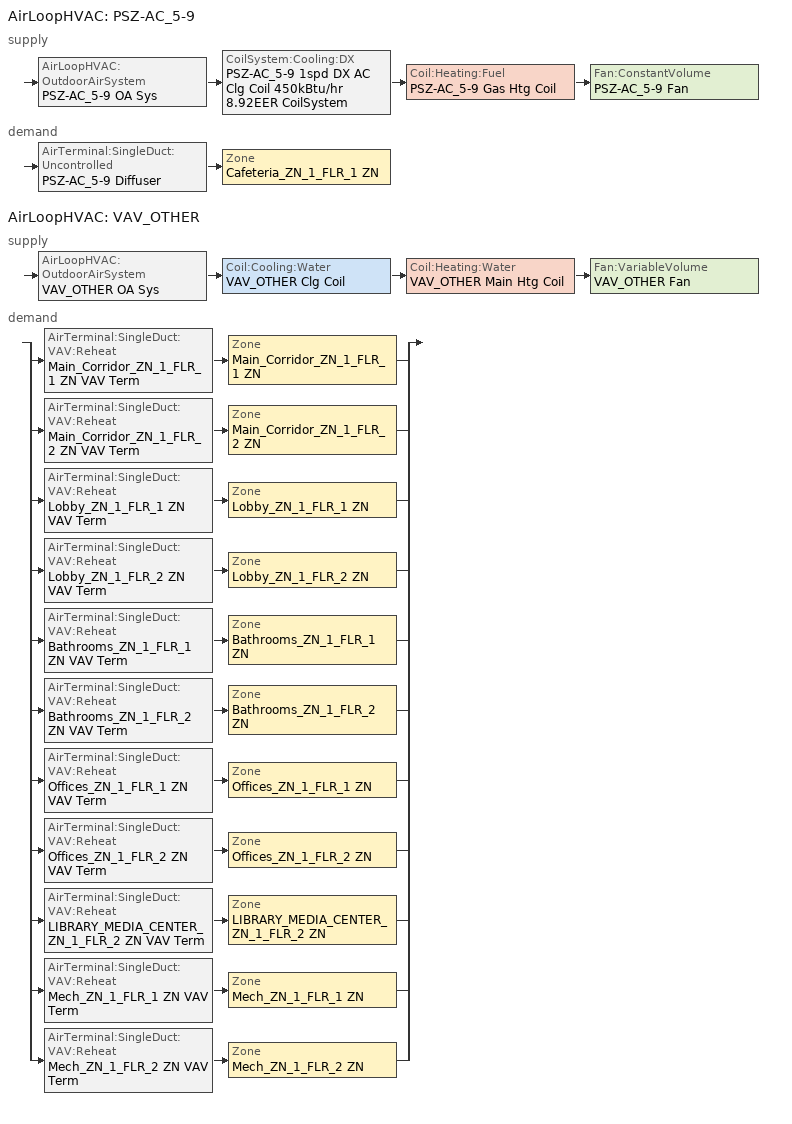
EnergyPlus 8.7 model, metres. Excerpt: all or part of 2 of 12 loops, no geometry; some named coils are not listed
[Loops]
AirLoopHVAC 'PSZ-AC_5-9'
 supply: AirLoopHVAC:OutdoorAirSystem 'PSZ-AC_5-9 OA Sys' > CoilSystem:Cooling:DX 'PSZ-AC_5-9 1spd DX AC Clg Coil 450kBtu/hr 8.92EER CoilSystem' > Coil:Heating:Fuel 'PSZ-AC_5-9 Gas Htg Coil' > Fan:ConstantVolume 'PSZ-AC_5-9 Fan'
 demand: AirTerminal:SingleDuct:Uncontrolled 'PSZ-AC_5-9 Diffuser' > Zone 'Cafeteria_ZN_1_FLR_1 ZN'
AirLoopHVAC 'VAV_OTHER'
 supply: AirLoopHVAC:OutdoorAirSystem 'VAV_OTHER OA Sys' > Coil:Cooling:Water 'VAV_OTHER Clg Coil' > Coil:Heating:Water 'VAV_OTHER Main Htg Coil' > Fan:VariableVolume 'VAV_OTHER Fan'
 demand: split
  | AirTerminal:SingleDuct:VAV:Reheat 'Main_Corridor_ZN_1_FLR_1 ZN VAV Term' > Zone 'Main_Corridor_ZN_1_FLR_1 ZN'
  | AirTerminal:SingleDuct:VAV:Reheat 'Main_Corridor_ZN_1_FLR_2 ZN VAV Term' > Zone 'Main_Corridor_ZN_1_FLR_2 ZN'
  | AirTerminal:SingleDuct:VAV:Reheat 'Lobby_ZN_1_FLR_1 ZN VAV Term' > Zone 'Lobby_ZN_1_FLR_1 ZN'
  | AirTerminal:SingleDuct:VAV:Reheat 'Lobby_ZN_1_FLR_2 ZN VAV Term' > Zone 'Lobby_ZN_1_FLR_2 ZN'
  | AirTerminal:SingleDuct:VAV:Reheat 'Bathrooms_ZN_1_FLR_1 ZN VAV Term' > Zone 'Bathrooms_ZN_1_FLR_1 ZN'
  | AirTerminal:SingleDuct:VAV:Reheat 'Bathrooms_ZN_1_FLR_2 ZN VAV Term' > Zone 'Bathrooms_ZN_1_FLR_2 ZN'
  | AirTerminal:SingleDuct:VAV:Reheat 'Offices_ZN_1_FLR_1 ZN VAV Term' > Zone 'Offices_ZN_1_FLR_1 ZN'
  | AirTerminal:SingleDuct:VAV:Reheat 'Offices_ZN_1_FLR_2 ZN VAV Term' > Zone 'Offices_ZN_1_FLR_2 ZN'
  | AirTerminal:SingleDuct:VAV:Reheat 'LIBRARY_MEDIA_CENTER_ZN_1_FLR_2 ZN VAV Term' > Zone 'LIBRARY_MEDIA_CENTER_ZN_1_FLR_2 ZN'
  | AirTerminal:SingleDuct:VAV:Reheat 'Mech_ZN_1_FLR_1 ZN VAV Term' > Zone 'Mech_ZN_1_FLR_1 ZN'
  | AirTerminal:SingleDuct:VAV:Reheat 'Mech_ZN_1_FLR_2 ZN VAV Term' > Zone 'Mech_ZN_1_FLR_2 ZN'
[ZoneControl:Thermostat] Control Object Type 1=ThermostatSetpoint:DualSetpoint
Name | Zone or ZoneList | Control Type Schedule | Control Name 1
Bathrooms_ZN_1_FLR_1 ZN Thermostat | Bathrooms_ZN_1_FLR_1 ZN | Bathrooms_ZN_1_FLR_1 ZN Thermostat Schedule | Bathrooms_ZN_1_FLR_1 ZN Thermostat
Bathrooms_ZN_1_FLR_2 ZN Thermostat | Bathrooms_ZN_1_FLR_2 ZN | Bathrooms_ZN_1_FLR_2 ZN Thermostat Schedule | Bathrooms_ZN_1_FLR_2 ZN Thermostat
Cafeteria_ZN_1_FLR_1 ZN Thermostat | Cafeteria_ZN_1_FLR_1 ZN | Cafeteria_ZN_1_FLR_1 ZN Thermostat Schedule | DOE Ref Pre-1980 - SecSchl - Cafeteria Thermostat
LIBRARY_MEDIA_CENTER_ZN_1_FLR_2 ZN Thermostat | LIBRARY_MEDIA_CENTER_ZN_1_FLR_2 ZN | LIBRARY_MEDIA_CENTER_ZN_1_FLR_2 ZN Thermostat Schedule | DOE Ref Pre-1980 - SecSchl - Library Thermostat
Lobby_ZN_1_FLR_1 ZN Thermostat | Lobby_ZN_1_FLR_1 ZN | Lobby_ZN_1_FLR_1 ZN Thermostat Schedule | Lobby_ZN_1_FLR_1 ZN Thermostat
Lobby_ZN_1_FLR_2 ZN Thermostat | Lobby_ZN_1_FLR_2 ZN | Lobby_ZN_1_FLR_2 ZN Thermostat Schedule | Lobby_ZN_1_FLR_2 ZN Thermostat
Main_Corridor_ZN_1_FLR_1 ZN Thermostat | Main_Corridor_ZN_1_FLR_1 ZN | Main_Corridor_ZN_1_FLR_1 ZN Thermostat Schedule | Main_Corridor_ZN_1_FLR_1 ZN Thermostat
Main_Corridor_ZN_1_FLR_2 ZN Thermostat | Main_Corridor_ZN_1_FLR_2 ZN | Main_Corridor_ZN_1_FLR_2 ZN Thermostat Schedule | Main_Corridor_ZN_1_FLR_2 ZN Thermostat
Mech_ZN_1_FLR_1 ZN Thermostat | Mech_ZN_1_FLR_1 ZN | Mech_ZN_1_FLR_1 ZN Thermostat Schedule | Mech_ZN_1_FLR_1 ZN Thermostat
Mech_ZN_1_FLR_2 ZN Thermostat | Mech_ZN_1_FLR_2 ZN | Mech_ZN_1_FLR_2 ZN Thermostat Schedule | Mech_ZN_1_FLR_2 ZN Thermostat
Offices_ZN_1_FLR_1 ZN Thermostat | Offices_ZN_1_FLR_1 ZN | Offices_ZN_1_FLR_1 ZN Thermostat Schedule | Offices_ZN_1_FLR_1 ZN Thermostat
Offices_ZN_1_FLR_2 ZN Thermostat | Offices_ZN_1_FLR_2 ZN | Offices_ZN_1_FLR_2 ZN Thermostat Schedule | Offices_ZN_1_FLR_2 ZN Thermostat
[ThermostatSetpoint:DualSetpoint]
Name | Heating Setpoint Temperature Schedule | Cooling Setpoint Temperature Schedule
Bathrooms_ZN_1_FLR_1 ZN Thermostat; Bathrooms_ZN_1_FLR_2 ZN Thermostat; Main_Corridor_ZN_1_FLR_1 ZN Thermostat; Main_Corridor_ZN_1_FLR_2 ZN Thermostat; Mech_ZN_1_FLR_1 ZN Thermostat; Mech_ZN_1_FLR_2 ZN Thermostat | SecondarySchool HtgSetp BathCorrMechKitchen | SecondarySchool ClgSetp BathCorrMechKitchen
DOE Ref Pre-1980 - SecSchl - Cafeteria Thermostat; DOE Ref Pre-1980 - SecSchl - Library Thermostat; Lobby_ZN_1_FLR_1 ZN Thermostat; Lobby_ZN_1_FLR_2 ZN Thermostat; Offices_ZN_1_FLR_1 ZN Thermostat; Offices_ZN_1_FLR_2 ZN Thermostat | SecondarySchool HtgSetp | SecondarySchool ClgSetp
[AirTerminal:SingleDuct:Uncontrolled]
PSZ-AC_5-9 Diffuser: Availability Schedule=Always On Discrete; Maximum Air Flow Rate {m3/s}=AutoSize
[Zone equipment]
Bathrooms_ZN_1_FLR_1 ZN: Bathrooms_ZN_1_FLR_1 ZN VAV Term, Bathrooms_ZN_1_FLR_1 ZN Exhaust Fan
Bathrooms_ZN_1_FLR_2 ZN: Bathrooms_ZN_1_FLR_2 ZN VAV Term, Bathrooms_ZN_1_FLR_2 ZN Exhaust Fan
Cafeteria_ZN_1_FLR_1 ZN: PSZ-AC_5-9 Diffuser
LIBRARY_MEDIA_CENTER_ZN_1_FLR_2 ZN: LIBRARY_MEDIA_CENTER_ZN_1_FLR_2 ZN VAV Term
Lobby_ZN_1_FLR_1 ZN: Lobby_ZN_1_FLR_1 ZN VAV Term
Lobby_ZN_1_FLR_2 ZN: Lobby_ZN_1_FLR_2 ZN VAV Term
Main_Corridor_ZN_1_FLR_1 ZN: Main_Corridor_ZN_1_FLR_1 ZN VAV Term
Main_Corridor_ZN_1_FLR_2 ZN: Main_Corridor_ZN_1_FLR_2 ZN VAV Term
Mech_ZN_1_FLR_1 ZN: Mech_ZN_1_FLR_1 ZN VAV Term
Mech_ZN_1_FLR_2 ZN: Mech_ZN_1_FLR_2 ZN VAV Term
Offices_ZN_1_FLR_1 ZN: Offices_ZN_1_FLR_1 ZN VAV Term
Offices_ZN_1_FLR_2 ZN: Offices_ZN_1_FLR_2 ZN VAV Term
[Sizing:Zone] Zone Cooling Design Supply Air Temperature Input Method=SupplyAirTemperature; Zone Cooling Design Supply Air Temperature {C}=12.8; Zone Cooling Design Supply Air Temperature Difference {deltaC}=11.11; Zone Heating Design Supply Air Temperature Input Method=SupplyAirTemperature; Zone Heating Design Supply Air Temperature {C}=40; Zone Heating Design Supply Air Temperature Difference {deltaC}=11.11; Zone Cooling Design Supply Air Humidity Ratio {kgWater/kgDryAir}=0.0085; Zone Heating Design Supply Air Humidity Ratio {kgWater/kgDryAir}=0.008; Cooling Design Air Flow Method=DesignDay; Cooling Design Air Flow Rate {m3/s}=0; Cooling Minimum Air Flow per Zone Floor Area {m3/s-m2}=0.000762; Cooling Minimum Air Flow {m3/s}=0; Cooling Minimum Air Flow Fraction=0; Heating Design Air Flow Method=DesignDay; Heating Design Air Flow Rate {m3/s}=0; Heating Maximum Air Flow per Zone Floor Area {m3/s-m2}=0.002032; Heating Maximum Air Flow {m3/s}=0.141576; Heating Maximum Air Flow Fraction=0.3; Account for Dedicated Outdoor Air System=No
Name | Design Specification Outdoor Air Object | Design Specification Zone Air Distribution Object
Bathrooms_ZN_1_FLR_1 ZN | DOE Ref Pre-1980 - SecSchl - Restroom Ventilation | Bathrooms_ZN_1_FLR_1 ZN Design Spec Zone Air Dist
Bathrooms_ZN_1_FLR_2 ZN | DOE Ref Pre-1980 - SecSchl - Restroom Ventilation | Bathrooms_ZN_1_FLR_2 ZN Design Spec Zone Air Dist
Cafeteria_ZN_1_FLR_1 ZN | DOE Ref Pre-1980 - SecSchl - Cafeteria Ventilation | Cafeteria_ZN_1_FLR_1 ZN Design Spec Zone Air Dist
LIBRARY_MEDIA_CENTER_ZN_1_FLR_2 ZN | DOE Ref Pre-1980 - SecSchl - Library Ventilation | LIBRARY_MEDIA_CENTER_ZN_1_FLR_2 ZN Design Spec Zone Air Dist
Lobby_ZN_1_FLR_1 ZN | DOE Ref Pre-1980 - SecSchl - Lobby Ventilation | Lobby_ZN_1_FLR_1 ZN Design Spec Zone Air Dist
Lobby_ZN_1_FLR_2 ZN | DOE Ref Pre-1980 - SecSchl - Lobby Ventilation | Lobby_ZN_1_FLR_2 ZN Design Spec Zone Air Dist
Main_Corridor_ZN_1_FLR_1 ZN | DOE Ref Pre-1980 - SecSchl - Corridor Ventilation | Main_Corridor_ZN_1_FLR_1 ZN Design Spec Zone Air Dist
Main_Corridor_ZN_1_FLR_2 ZN | DOE Ref Pre-1980 - SecSchl - Corridor Ventilation | Main_Corridor_ZN_1_FLR_2 ZN Design Spec Zone Air Dist
Mech_ZN_1_FLR_1 ZN | DOE Ref Pre-1980 - SecSchl - Mechanical Ventilation | Mech_ZN_1_FLR_1 ZN Design Spec Zone Air Dist
Mech_ZN_1_FLR_2 ZN | DOE Ref Pre-1980 - SecSchl - Mechanical Ventilation | Mech_ZN_1_FLR_2 ZN Design Spec Zone Air Dist
Offices_ZN_1_FLR_1 ZN | DOE Ref Pre-1980 - SecSchl - Office Ventilation | Offices_ZN_1_FLR_1 ZN Design Spec Zone Air Dist
Offices_ZN_1_FLR_2 ZN | DOE Ref Pre-1980 - SecSchl - Office Ventilation | Offices_ZN_1_FLR_2 ZN Design Spec Zone Air Dist
[DesignSpecification:ZoneAirDistribution] Zone Air Distribution Effectiveness in Cooling Mode=1; Zone Air Distribution Effectiveness in Heating Mode=1
Bathrooms_ZN_1_FLR_1 ZN Design Spec Zone Air Dist; Bathrooms_ZN_1_FLR_2 ZN Design Spec Zone Air Dist; Cafeteria_ZN_1_FLR_1 ZN Design Spec Zone Air Dist; LIBRARY_MEDIA_CENTER_ZN_1_FLR_2 ZN Design Spec Zone Air Dist; Lobby_ZN_1_FLR_1 ZN Design Spec Zone Air Dist; Lobby_ZN_1_FLR_2 ZN Design Spec Zone Air Dist; Main_Corridor_ZN_1_FLR_1 ZN Design Spec Zone Air Dist; Main_Corridor_ZN_1_FLR_2 ZN Design Spec Zone Air Dist; Mech_ZN_1_FLR_1 ZN Design Spec Zone Air Dist; Mech_ZN_1_FLR_2 ZN Design Spec Zone Air Dist; Offices_ZN_1_FLR_1 ZN Design Spec Zone Air Dist; Offices_ZN_1_FLR_2 ZN Design Spec Zone Air Dist
[Controller:MechanicalVentilation] Demand Controlled Ventilation=No; System Outdoor Air Method=ZoneSum
Name | Availability Schedule | Zone Name 1 | Design Specification Outdoor Air Object Name 1 | Design Specification Zone Air Distribution Object Name 1 | Zone Name 2 | Design Specification Outdoor Air Object Name 2 | Design Specification Zone Air Distribution Object Name 2 | Zone Name 3 | Design Specification Outdoor Air Object Name 3 | Design Specification Zone Air Distribution Object Name 3 | Zone Name 4 | Design Specification Outdoor Air Object Name 4 | Design Specification Zone Air Distribution Object Name 4 | Zone Name 5 | Design Specification Outdoor Air Object Name 5 | Design Specification Zone Air Distribution Object Name 5 | Zone Name 6 | Design Specification Outdoor Air Object Name 6 | Design Specification Zone Air Distribution Object Name 6 | Zone Name 7 | Design Specification Outdoor Air Object Name 7 | Design Specification Zone Air Distribution Object Name 7 | Zone Name 8 | Design Specification Outdoor Air Object Name 8 | Design Specification Zone Air Distribution Object Name 8 | Zone Name 9 | Design Specification Outdoor Air Object Name 9 | Design Specification Zone Air Distribution Object Name 9 | Zone Name 10 | Design Specification Outdoor Air Object Name 10 | Design Specification Zone Air Distribution Object Name 10 | Zone Name 11 | Design Specification Outdoor Air Object Name 11 | Design Specification Zone Air Distribution Object Name 11
VAV_OTHER Vent Controller | SecondarySchool VAV OA Damper | Bathrooms_ZN_1_FLR_1 ZN | DOE Ref Pre-1980 - SecSchl - Restroom Ventilation | Bathrooms_ZN_1_FLR_1 ZN Design Spec Zone Air Dist | Bathrooms_ZN_1_FLR_2 ZN | DOE Ref Pre-1980 - SecSchl - Restroom Ventilation | Bathrooms_ZN_1_FLR_2 ZN Design Spec Zone Air Dist | LIBRARY_MEDIA_CENTER_ZN_1_FLR_2 ZN | DOE Ref Pre-1980 - SecSchl - Library Ventilation | LIBRARY_MEDIA_CENTER_ZN_1_FLR_2 ZN Design Spec Zone Air Dist | Lobby_ZN_1_FLR_1 ZN | DOE Ref Pre-1980 - SecSchl - Lobby Ventilation | Lobby_ZN_1_FLR_1 ZN Design Spec Zone Air Dist | Lobby_ZN_1_FLR_2 ZN | DOE Ref Pre-1980 - SecSchl - Lobby Ventilation | Lobby_ZN_1_FLR_2 ZN Design Spec Zone Air Dist | Main_Corridor_ZN_1_FLR_1 ZN | DOE Ref Pre-1980 - SecSchl - Corridor Ventilation | Main_Corridor_ZN_1_FLR_1 ZN Design Spec Zone Air Dist | Main_Corridor_ZN_1_FLR_2 ZN | DOE Ref Pre-1980 - SecSchl - Corridor Ventilation | Main_Corridor_ZN_1_FLR_2 ZN Design Spec Zone Air Dist | Mech_ZN_1_FLR_1 ZN | DOE Ref Pre-1980 - SecSchl - Mechanical Ventilation | Mech_ZN_1_FLR_1 ZN Design Spec Zone Air Dist | Mech_ZN_1_FLR_2 ZN | DOE Ref Pre-1980 - SecSchl - Mechanical Ventilation | Mech_ZN_1_FLR_2 ZN Design Spec Zone Air Dist | Offices_ZN_1_FLR_1 ZN | DOE Ref Pre-1980 - SecSchl - Office Ventilation | Offices_ZN_1_FLR_1 ZN Design Spec Zone Air Dist | Offices_ZN_1_FLR_2 ZN | DOE Ref Pre-1980 - SecSchl - Office Ventilation | Offices_ZN_1_FLR_2 ZN Design Spec Zone Air Dist
Controller Mechanical Ventilation 5 | SecondarySchool PSZ-AC OA Damper | Cafeteria_ZN_1_FLR_1 ZN | DOE Ref Pre-1980 - SecSchl - Cafeteria Ventilation | Cafeteria_ZN_1_FLR_1 ZN Design Spec Zone Air Dist
[DesignSpecification:OutdoorAir] Outdoor Air Method=Sum; Outdoor Air Flow per Zone {m3/s}=0; Outdoor Air Flow Air Changes per Hour {1/hr}=0
Name | Outdoor Air Flow per Person {m3/s-person} | Outdoor Air Flow per Zone Floor Area {m3/s-m2}
DOE Ref Pre-1980 - SecSchl - Restroom Ventilation | 0 | 0.0048768
DOE Ref Pre-1980 - SecSchl - Cafeteria Ventilation; DOE Ref Pre-1980 - SecSchl - Office Ventilation | 0.00943895 | 0
DOE Ref Pre-1980 - SecSchl - Corridor Ventilation; DOE Ref Pre-1980 - SecSchl - Lobby Ventilation | 0 | 0.000508
DOE Ref Pre-1980 - SecSchl - Library Ventilation | 0.00799951 | 0
DOE Ref Pre-1980 - SecSchl - Mechanical Ventilation | 0 | 0.000254
[AirTerminal:SingleDuct:VAV:Reheat] Availability Schedule=Always On Discrete; Maximum Air Flow Rate {m3/s}=Autosize; Zone Minimum Air Flow Input Method=Constant; Fixed Minimum Air Flow Rate {m3/s}=0; Maximum Hot Water or Steam Flow Rate {m3/s}=Autosize; Minimum Hot Water or Steam Flow Rate {m3/s}=0; Convergence Tolerance=0.001; Damper Heating Action=Normal; Maximum Flow per Zone Floor Area During Reheat {m3/s-m2}=0; Maximum Flow Fraction During Reheat=0.5; Maximum Reheat Air Temperature {C}=40
Name | Constant Minimum Air Flow Fraction | Reheat Coil
Bathrooms_ZN_1_FLR_1 ZN VAV Term | 1 | Bathrooms_ZN_1_FLR_1 ZN Rht Coil
Bathrooms_ZN_1_FLR_2 ZN VAV Term | 1 | Bathrooms_ZN_1_FLR_2 ZN Rht Coil
LIBRARY_MEDIA_CENTER_ZN_1_FLR_2 ZN VAV Term | 0.7 | LIBRARY_MEDIA_CENTER_ZN_1_FLR_2 ZN Rht Coil
Lobby_ZN_1_FLR_1 ZN VAV Term | 0.3 | Lobby_ZN_1_FLR_1 ZN Rht Coil
Lobby_ZN_1_FLR_2 ZN VAV Term | 0.3 | Lobby_ZN_1_FLR_2 ZN Rht Coil
Main_Corridor_ZN_1_FLR_1 ZN VAV Term | 0.3 | Main_Corridor_ZN_1_FLR_1 ZN Rht Coil
Main_Corridor_ZN_1_FLR_2 ZN VAV Term | 0.3 | Main_Corridor_ZN_1_FLR_2 ZN Rht Coil
Mech_ZN_1_FLR_1 ZN VAV Term | 0.3 | Mech_ZN_1_FLR_1 ZN Rht Coil
Mech_ZN_1_FLR_2 ZN VAV Term | 0.3 | Mech_ZN_1_FLR_2 ZN Rht Coil
Offices_ZN_1_FLR_1 ZN VAV Term | 0.3 | Offices_ZN_1_FLR_1 ZN Rht Coil
Offices_ZN_1_FLR_2 ZN VAV Term | 0.3 | Offices_ZN_1_FLR_2 ZN Rht Coil
[Coil:Heating:Water]
VAV_OTHER Main Htg Coil: Availability Schedule=Always On Discrete; U-Factor Times Area Value {W/K}=Autosize; Maximum Water Flow Rate {m3/s}=Autosize; Performance Input Method=UFactorTimesAreaAndDesignWaterFlowRate; Rated Capacity {W}=Autosize; Rated Inlet Water Temperature {C}=82.2222; Rated Inlet Air Temperature {C}=7; Rated Outlet Water Temperature {C}=71.1111; Rated Outlet Air Temperature {C}=12.8; Rated Ratio for Air and Water Convection=0.5
[Fan:ZoneExhaust] Availability Schedule=SchoolSecondary Hours_of_operation; Fan Total Efficiency=0.1595; Pressure Rise {Pa}=124.544; Maximum Flow Rate {m3/s}=0.283168; System Availability Manager Coupling Mode=Decoupled
Bathrooms_ZN_1_FLR_1 ZN Exhaust Fan; Bathrooms_ZN_1_FLR_2 ZN Exhaust Fan
[AirLoopHVAC] Design Supply Air Flow Rate {m3/s}=AutoSize
PSZ-AC_5-9; VAV_OTHER
[Sizing:System] Type of Load to Size On=Sensible; Preheat Design Temperature {C}=7; Preheat Design Humidity Ratio {kgWater/kgDryAir}=0.008; Precool Design Temperature {C}=12.8; Precool Design Humidity Ratio {kgWater/kgDryAir}=0.008; Central Cooling Design Supply Air Temperature {C}=12.8; Type of Zone Sum to Use=Coincident; 100% Outdoor Air in Cooling=No; 100% Outdoor Air in Heating=No; Central Cooling Design Supply Air Humidity Ratio {kgWater/kgDryAir}=0.0085; Central Heating Design Supply Air Humidity Ratio {kgWater/kgDryAir}=0.008; Cooling Supply Air Flow Rate Method=DesignDay; Cooling Supply Air Flow Rate {m3/s}=0; Cooling Supply Air Flow Rate Per Floor Area {m3/s-m2}=0.00996765; Cooling Fraction of Autosized Cooling Supply Air Flow Rate=1; Cooling Supply Air Flow Rate Per Unit Cooling Capacity {m3/s-W}=3.94755e-05; Heating Supply Air Flow Rate Method=DesignDay; Heating Supply Air Flow Rate {m3/s}=0; Heating Supply Air Flow Rate Per Floor Area {m3/s-m2}=0.00996765; Heating Fraction of Autosized Heating Supply Air Flow Rate=1; Heating Fraction of Autosized Cooling Supply Air Flow Rate=1; Heating Supply Air Flow Rate Per Unit Heating Capacity {m3/s-W}=3.15882e-05; System Outdoor Air Method=ZoneSum; Zone Maximum Outdoor Air Fraction=1; Cooling Design Capacity Method=CoolingDesignCapacity; Cooling Design Capacity {W}=Autosize; Cooling Design Capacity Per Floor Area {W/m2}=234.7; Fraction of Autosized Cooling Design Capacity=1; Heating Design Capacity Method=HeatingDesignCapacity; Heating Design Capacity {W}=Autosize; Heating Design Capacity Per Floor Area {W/m2}=157; Fraction of Autosized Heating Design Capacity=1; Central Cooling Capacity Control Method=OnOff
Name | Design Outdoor Air Flow Rate {m3/s} | Central Heating Maximum System Air Flow Ratio | Central Heating Design Supply Air Temperature {C}
PSZ-AC_5-9 | Autosize | 1 | 40
VAV_OTHER | 9.39962 | 0.3 | 12.8
[Controller:OutdoorAir] Minimum Outdoor Air Flow Rate {m3/s}=Autosize; Maximum Outdoor Air Flow Rate {m3/s}=Autosize; Economizer Control Type=NoEconomizer; Economizer Control Action Type=ModulateFlow; Economizer Maximum Limit Dry-Bulb Temperature {C}=28; Economizer Maximum Limit Enthalpy {J/kg}=64000; Economizer Minimum Limit Dry-Bulb Temperature {C}=-100; Lockout Type=LockoutWithCompressor; Minimum Limit Type=FixedMinimum; High Humidity Control=No; Control High Indoor Humidity Based on Outdoor Humidity Ratio=Yes; Heat Recovery Bypass Control Type=BypassWhenOAFlowGreaterThanMinimum
Name | Minimum Outdoor Air Schedule | Mechanical Ventilation Controller
PSZ-AC_5-9 OA Sys Controller | SecondarySchool PSZ-AC OA Damper | Controller Mechanical Ventilation 5
VAV_OTHER OA Controller | SecondarySchool VAV OA Damper | VAV_OTHER Vent Controller
[SetpointManager:MixedAir] Control Variable=Temperature
Node 385 OS Default SPM; Node 384 OS Default SPM; Node 383 OS Default SPM; Node 277 OS Default SPM; Node 272 OS Default SPM; Node 269 OS Default SPM
[CoilSystem:Cooling:DX]
PSZ-AC_5-9 1spd DX AC Clg Coil 450kBtu/hr 8.92EER CoilSystem: Availability Schedule=Always On Discrete; Cooling Coil=PSZ-AC_5-9 1spd DX AC Clg Coil 450kBtu/hr 8.92EER
[Coil:Cooling:DX:SingleSpeed]
PSZ-AC_5-9 1spd DX AC Clg Coil 450kBtu/hr 8.92EER: Availability Schedule=Always On Discrete; Gross Rated Total Cooling Capacity {W}=Autosize; Gross Rated Sensible Heat Ratio=Autosize; Gross Rated Cooling COP {W/W}=3.10629; Rated Air Flow Rate {m3/s}=Autosize; Rated Evaporator Fan Power Per Volume Flow Rate {W/(m3/s)}=773.3; Total Cooling Capacity Function of Temperature Curve=DOE Ref DX Clg Coil Cool-Cap-fT 4; Total Cooling Capacity Function of Flow Fraction Curve=DOE Ref DX Clg Coil Cool-CAP-fFlow 4; Energy Input Ratio Function of Temperature Curve=DOE Ref DX Clg Coil Cool-EIR-fT 4; Energy Input Ratio Function of Flow Fraction Curve=DOE Ref DX Clg Coil Cool-EIR-fFlow 4; Part Load Fraction Correlation Curve=DOE Ref DX Clg Coil Cool-PLF-fPLR 4; Condenser Type=AirCooled; Evaporative Condenser Effectiveness=0; Crankcase Heater Capacity {W}=0; Maximum Outdoor Dry-Bulb Temperature for Crankcase Heater Operation {C}=0; Basin Heater Capacity {W/K}=0; Basin Heater Setpoint Temperature {C}=10
[Coil:Heating:Fuel]
PSZ-AC_5-9 Gas Htg Coil: Availability Schedule=Always On Discrete; Fuel Type=NaturalGas; Burner Efficiency=0.78; Nominal Capacity {W}=AutoSize; Parasitic Electric Load {W}=0; Parasitic Fuel Load {W}=0
[Fan:ConstantVolume]
PSZ-AC_5-9 Fan: Availability Schedule=SecondarySchool PSZ-AC Operation; Fan Total Efficiency=0.58175; Pressure Rise {Pa}=1018.77; Maximum Flow Rate {m3/s}=AutoSize; Motor Efficiency=0.895; Motor In Airstream Fraction=1
[SetpointManager:SingleZone:Reheat]
Setpoint Manager Single Zone Reheat 5: Control Variable=Temperature; Minimum Supply Air Temperature {C}=10; Maximum Supply Air Temperature {C}=50; Control Zone=Cafeteria_ZN_1_FLR_1 ZN
[Controller:WaterCoil] Control Variable=Temperature; Actuator Variable=Flow; Maximum Actuated Flow {m3/s}=Autosize; Minimum Actuated Flow {m3/s}=0
Name | Action | Controller Convergence Tolerance {deltaC}
VAV_OTHER Clg Coil Controller | Reverse | Autosize
VAV_OTHER Main Htg Coil Controller | Normal | 0.0001
[Coil:Cooling:Water]
VAV_OTHER Clg Coil: Availability Schedule=Always On Discrete; Design Water Flow Rate {m3/s}=Autosize; Design Air Flow Rate {m3/s}=Autosize; Design Inlet Water Temperature {C}=Autosize; Design Inlet Air Temperature {C}=Autosize; Design Outlet Air Temperature {C}=Autosize; Design Inlet Air Humidity Ratio {kgWater/kgDryAir}=Autosize; Design Outlet Air Humidity Ratio {kgWater/kgDryAir}=Autosize; Type of Analysis=SimpleAnalysis; Heat Exchanger Configuration=CrossFlow
[Fan:VariableVolume]
VAV_OTHER Fan: Availability Schedule=SecondarySchool VAV Operation; Fan Total Efficiency=0.61165; Pressure Rise {Pa}=1389.92; Maximum Flow Rate {m3/s}=AutoSize; Fan Power Minimum Flow Rate Input Method=fraction; Fan Power Minimum Flow Fraction=0.25; Fan Power Minimum Air Flow Rate {m3/s}=0; Motor Efficiency=0.941; Motor In Airstream Fraction=1; Fan Power Coefficient 1=0.0407599; Fan Power Coefficient 2=0.088045; Fan Power Coefficient 3=-0.0729261; Fan Power Coefficient 4=0.94374; Fan Power Coefficient 5=0
[SetpointManager:Scheduled]
11 Zone VAV supply air setpoint manager: Control Variable=Temperature; Schedule=Supply Air Temp - 55.04F 3
[Schedule:Compact]
Bathrooms_ZN_1_FLR_1 ZN Thermostat Schedule; Bathrooms_ZN_1_FLR_2 ZN Thermostat Schedule; Cafeteria_ZN_1_FLR_1 ZN Thermostat Schedule; LIBRARY_MEDIA_CENTER_ZN_1_FLR_2 ZN Thermostat Schedule; Lobby_ZN_1_FLR_1 ZN Thermostat Schedule; Lobby_ZN_1_FLR_2 ZN Thermostat Schedule; Main_Corridor_ZN_1_FLR_1 ZN Thermostat Schedule; Main_Corridor_ZN_1_FLR_2 ZN Thermostat Schedule; Mech_ZN_1_FLR_1 ZN Thermostat Schedule; Mech_ZN_1_FLR_2 ZN Thermostat Schedule; Offices_ZN_1_FLR_1 ZN Thermostat Schedule; Offices_ZN_1_FLR_2 ZN Thermostat Schedule: Through: 12/31, For: AllDays, Until: 24:00, 4
[Schedule:Day:Interval]
SecondarySchool HtgSetp Default; SecondarySchool HtgSetp Wknd|Wkdy Day 1; SecondarySchool HtgSetp BathCorrMechKitchen Winter Design Day: No, 06:00, 16, 21:00, 21, 24:00, 16
SecondarySchool HtgSetp Wknd|Wkdy Day: No, 07:00, 16, 18:00, 21, 24:00, 16
SecondarySchool HtgSetp Summer Design Day; SecondarySchool HtgSetp BathCorrMechKitchen Default; SecondarySchool HtgSetp BathCorrMechKitchen Summer Design Day: No, 24:00, 16
SecondarySchool HtgSetp Winter Design Day: No, 24:00, 21
SecondarySchool ClgSetp Default; SecondarySchool ClgSetp Wknd|Wkdy Day 1; SecondarySchool ClgSetp BathCorrMechKitchen Summer Design Day: No, 06:00, 27, 21:00, 24, 24:00, 27
SecondarySchool ClgSetp Wknd|Wkdy Day: No, 07:00, 27, 18:00, 24, 24:00, 27
SecondarySchool ClgSetp Summer Design Day: No, 24:00, 24
SecondarySchool ClgSetp Winter Design Day; SecondarySchool ClgSetp BathCorrMechKitchen Default; SecondarySchool ClgSetp BathCorrMechKitchen Winter Design Day: No, 24:00, 27
SecondarySchool PSZ-AC OA Damper Sun Day; SchoolSecondary Hours_of_operation Default; SecondarySchool VAV OA Damper Sat|Sun|WntrDsn Day; SecondarySchool VAV OA Damper Winter Design Day; SecondarySchool PSZ-AC Operation Sun Day; SecondarySchool VAV Operation Sun Day: No, 24:00, 0
SecondarySchool PSZ-AC OA Damper Default; SecondarySchool PSZ-AC OA Damper Sat|WntrDsn Day; SecondarySchool PSZ-AC OA Damper Summer Design Day; SecondarySchool PSZ-AC OA Damper Winter Design Day; SecondarySchool PSZ-AC Operation Default; SecondarySchool PSZ-AC Operation Sat|WntrDsn Day; SecondarySchool PSZ-AC Operation Summer Design Day; SecondarySchool PSZ-AC Operation Winter Design Day: No, 06:00, 0, 19:00, 1, 24:00, 0
SchoolSecondary Hours_of_operation WntrDsn|SmrDsn|Wkdy Day; SchoolSecondary Hours_of_operation Summer Design Day; SchoolSecondary Hours_of_operation Winter Design Day: No, 07:00, 0, 21:00, 1, 24:00, 0
SecondarySchool VAV OA Damper Default; SecondarySchool VAV OA Damper Summer Design Day; SecondarySchool VAV Operation Default; SecondarySchool VAV Operation Summer Design Day: No, 06:00, 0, 22:00, 1, 24:00, 0
SecondarySchool VAV Operation Sat|WntrDsn Day; SecondarySchool VAV Operation Winter Design Day: No, 06:00, 0, 18:00, 1, 24:00, 0
Supply Air Temp - 55.04F Default 3: No, 24:00, 12.8
[Schedule:Week:Daily]
Schedule:Week:Daily {8e543d5c-4078-4efb-b195-79586ec9e7d0}: SecondarySchool HtgSetp Default, SecondarySchool HtgSetp Default, SecondarySchool HtgSetp Default, SecondarySchool HtgSetp Default, SecondarySchool HtgSetp Default, SecondarySchool HtgSetp Default, SecondarySchool HtgSetp Default, SecondarySchool HtgSetp Default, SecondarySchool HtgSetp Summer Design Day, SecondarySchool HtgSetp Winter Design Day, SecondarySchool HtgSetp Default, SecondarySchool HtgSetp Default
Schedule:Week:Daily {bd4fefb1-7d90-490e-b852-9dc898752f75}: SecondarySchool HtgSetp Default, SecondarySchool HtgSetp Default, SecondarySchool HtgSetp Default, SecondarySchool HtgSetp Default, SecondarySchool HtgSetp Default, SecondarySchool HtgSetp Default, SecondarySchool HtgSetp Wknd|Wkdy Day, SecondarySchool HtgSetp Default, SecondarySchool HtgSetp Summer Design Day, SecondarySchool HtgSetp Winter Design Day, SecondarySchool HtgSetp Default, SecondarySchool HtgSetp Default
Schedule:Week:Daily {a4f5a270-66fb-47a1-8cc0-a725a9085c8f}: SecondarySchool HtgSetp Wknd|Wkdy Day, SecondarySchool HtgSetp Wknd|Wkdy Day, SecondarySchool HtgSetp Wknd|Wkdy Day, SecondarySchool HtgSetp Wknd|Wkdy Day, SecondarySchool HtgSetp Wknd|Wkdy Day, SecondarySchool HtgSetp Wknd|Wkdy Day, SecondarySchool HtgSetp Wknd|Wkdy Day, SecondarySchool HtgSetp Default, SecondarySchool HtgSetp Summer Design Day, SecondarySchool HtgSetp Winter Design Day, SecondarySchool HtgSetp Default, SecondarySchool HtgSetp Default
Schedule:Week:Daily {8efc2946-d8e5-4f8b-864f-ad41bbdbe491}: SecondarySchool HtgSetp Wknd|Wkdy Day, SecondarySchool HtgSetp Wknd|Wkdy Day, SecondarySchool HtgSetp Wknd|Wkdy Day, SecondarySchool HtgSetp Wknd|Wkdy Day, SecondarySchool HtgSetp Wknd|Wkdy Day, SecondarySchool HtgSetp Wknd|Wkdy Day 1, SecondarySchool HtgSetp Wknd|Wkdy Day 1, SecondarySchool HtgSetp Default, SecondarySchool HtgSetp Summer Design Day, SecondarySchool HtgSetp Winter Design Day, SecondarySchool HtgSetp Default, SecondarySchool HtgSetp Default
Schedule:Week:Daily {9ff7cbc8-8658-4d6b-9a91-5a1d4491ac16}: SecondarySchool HtgSetp Wknd|Wkdy Day 1, SecondarySchool HtgSetp Wknd|Wkdy Day 1, SecondarySchool HtgSetp Wknd|Wkdy Day 1, SecondarySchool HtgSetp Wknd|Wkdy Day 1, SecondarySchool HtgSetp Wknd|Wkdy Day 1, SecondarySchool HtgSetp Wknd|Wkdy Day 1, SecondarySchool HtgSetp Wknd|Wkdy Day 1, SecondarySchool HtgSetp Default, SecondarySchool HtgSetp Summer Design Day, SecondarySchool HtgSetp Winter Design Day, SecondarySchool HtgSetp Default, SecondarySchool HtgSetp Default
Schedule:Week:Daily {b7d8335b-3941-424c-aef5-4287273f9846}: SecondarySchool ClgSetp Default, SecondarySchool ClgSetp Default, SecondarySchool ClgSetp Default, SecondarySchool ClgSetp Default, SecondarySchool ClgSetp Default, SecondarySchool ClgSetp Default, SecondarySchool ClgSetp Default, SecondarySchool ClgSetp Default, SecondarySchool ClgSetp Summer Design Day, SecondarySchool ClgSetp Winter Design Day, SecondarySchool ClgSetp Default, SecondarySchool ClgSetp Default
Schedule:Week:Daily {71105588-9a55-4f08-8edf-7034086103c7}: SecondarySchool ClgSetp Default, SecondarySchool ClgSetp Default, SecondarySchool ClgSetp Default, SecondarySchool ClgSetp Default, SecondarySchool ClgSetp Default, SecondarySchool ClgSetp Default, SecondarySchool ClgSetp Wknd|Wkdy Day, SecondarySchool ClgSetp Default, SecondarySchool ClgSetp Summer Design Day, SecondarySchool ClgSetp Winter Design Day, SecondarySchool ClgSetp Default, SecondarySchool ClgSetp Default
Schedule:Week:Daily {a8611038-2c8d-4432-943d-44835588e350}: SecondarySchool ClgSetp Wknd|Wkdy Day, SecondarySchool ClgSetp Wknd|Wkdy Day, SecondarySchool ClgSetp Wknd|Wkdy Day, SecondarySchool ClgSetp Wknd|Wkdy Day, SecondarySchool ClgSetp Wknd|Wkdy Day, SecondarySchool ClgSetp Wknd|Wkdy Day, SecondarySchool ClgSetp Wknd|Wkdy Day, SecondarySchool ClgSetp Default, SecondarySchool ClgSetp Summer Design Day, SecondarySchool ClgSetp Winter Design Day, SecondarySchool ClgSetp Default, SecondarySchool ClgSetp Default
Schedule:Week:Daily {20492db6-4118-458b-a3ae-77b6957ea260}: SecondarySchool ClgSetp Wknd|Wkdy Day, SecondarySchool ClgSetp Wknd|Wkdy Day, SecondarySchool ClgSetp Wknd|Wkdy Day, SecondarySchool ClgSetp Wknd|Wkdy Day, SecondarySchool ClgSetp Wknd|Wkdy Day, SecondarySchool ClgSetp Wknd|Wkdy Day 1, SecondarySchool ClgSetp Wknd|Wkdy Day 1, SecondarySchool ClgSetp Default, SecondarySchool ClgSetp Summer Design Day, SecondarySchool ClgSetp Winter Design Day, SecondarySchool ClgSetp Default, SecondarySchool ClgSetp Default
Schedule:Week:Daily {ecbae399-73ac-4d87-b4ca-55a82bd1a1f6}: SecondarySchool ClgSetp Wknd|Wkdy Day 1, SecondarySchool ClgSetp Wknd|Wkdy Day 1, SecondarySchool ClgSetp Wknd|Wkdy Day 1, SecondarySchool ClgSetp Wknd|Wkdy Day 1, SecondarySchool ClgSetp Wknd|Wkdy Day 1, SecondarySchool ClgSetp Wknd|Wkdy Day 1, SecondarySchool ClgSetp Wknd|Wkdy Day 1, SecondarySchool ClgSetp Default, SecondarySchool ClgSetp Summer Design Day, SecondarySchool ClgSetp Winter Design Day, SecondarySchool ClgSetp Default, SecondarySchool ClgSetp Default
Schedule:Week:Daily {a7c4d18d-70b4-4707-a545-05d4ccfbcbc1}: SecondarySchool PSZ-AC OA Damper Sun Day, SecondarySchool PSZ-AC OA Damper Default, SecondarySchool PSZ-AC OA Damper Default, SecondarySchool PSZ-AC OA Damper Default, SecondarySchool PSZ-AC OA Damper Default, SecondarySchool PSZ-AC OA Damper Default, SecondarySchool PSZ-AC OA Damper Sat|WntrDsn Day, SecondarySchool PSZ-AC OA Damper Default, SecondarySchool PSZ-AC OA Damper Summer Design Day, SecondarySchool PSZ-AC OA Damper Winter Design Day, SecondarySchool PSZ-AC OA Damper Default, SecondarySchool PSZ-AC OA Damper Default
Schedule:Week:Daily {2f67c535-0cfc-40e5-85d4-3fa90a36f6b4}: SecondarySchool HtgSetp BathCorrMechKitchen Default, SecondarySchool HtgSetp BathCorrMechKitchen Default, SecondarySchool HtgSetp BathCorrMechKitchen Default, SecondarySchool HtgSetp BathCorrMechKitchen Default, SecondarySchool HtgSetp BathCorrMechKitchen Default, SecondarySchool HtgSetp BathCorrMechKitchen Default, SecondarySchool HtgSetp BathCorrMechKitchen Default, SecondarySchool HtgSetp BathCorrMechKitchen Default, SecondarySchool HtgSetp BathCorrMechKitchen Summer Design Day, SecondarySchool HtgSetp BathCorrMechKitchen Winter Design Day, SecondarySchool HtgSetp BathCorrMechKitchen Default, SecondarySchool HtgSetp BathCorrMechKitchen Default
Schedule:Week:Daily {97888d0b-527f-49e7-a4a6-9109aee78b8d}: SecondarySchool ClgSetp BathCorrMechKitchen Default, SecondarySchool ClgSetp BathCorrMechKitchen Default, SecondarySchool ClgSetp BathCorrMechKitchen Default, SecondarySchool ClgSetp BathCorrMechKitchen Default, SecondarySchool ClgSetp BathCorrMechKitchen Default, SecondarySchool ClgSetp BathCorrMechKitchen Default, SecondarySchool ClgSetp BathCorrMechKitchen Default, SecondarySchool ClgSetp BathCorrMechKitchen Default, SecondarySchool ClgSetp BathCorrMechKitchen Summer Design Day, SecondarySchool ClgSetp BathCorrMechKitchen Winter Design Day, SecondarySchool ClgSetp BathCorrMechKitchen Default, SecondarySchool ClgSetp BathCorrMechKitchen Default
Schedule:Week:Daily {fe943000-881f-499f-a791-20aaec09ba04}: SchoolSecondary Hours_of_operation Default, SchoolSecondary Hours_of_operation WntrDsn|SmrDsn|Wkdy Day, SchoolSecondary Hours_of_operation WntrDsn|SmrDsn|Wkdy Day, SchoolSecondary Hours_of_operation WntrDsn|SmrDsn|Wkdy Day, SchoolSecondary Hours_of_operation WntrDsn|SmrDsn|Wkdy Day, SchoolSecondary Hours_of_operation WntrDsn|SmrDsn|Wkdy Day, SchoolSecondary Hours_of_operation Default, SchoolSecondary Hours_of_operation Default, SchoolSecondary Hours_of_operation Summer Design Day, SchoolSecondary Hours_of_operation Winter Design Day, SchoolSecondary Hours_of_operation Default, SchoolSecondary Hours_of_operation Default
Schedule:Week:Daily {5dba88d2-b40f-496a-9609-20b4e6f8a44b}: SecondarySchool VAV OA Damper Sat|Sun|WntrDsn Day, SecondarySchool VAV OA Damper Default, SecondarySchool VAV OA Damper Default, SecondarySchool VAV OA Damper Default, SecondarySchool VAV OA Damper Default, SecondarySchool VAV OA Damper Default, SecondarySchool VAV OA Damper Sat|Sun|WntrDsn Day, SecondarySchool VAV OA Damper Default, SecondarySchool VAV OA Damper Summer Design Day, SecondarySchool VAV OA Damper Winter Design Day, SecondarySchool VAV OA Damper Default, SecondarySchool VAV OA Damper Default
Schedule:Week:Daily {fad602c6-8e2a-42b9-836d-c13fbecfbbc9}: SecondarySchool PSZ-AC Operation Sun Day, SecondarySchool PSZ-AC Operation Default, SecondarySchool PSZ-AC Operation Default, SecondarySchool PSZ-AC Operation Default, SecondarySchool PSZ-AC Operation Default, SecondarySchool PSZ-AC Operation Default, SecondarySchool PSZ-AC Operation Sat|WntrDsn Day, SecondarySchool PSZ-AC Operation Default, SecondarySchool PSZ-AC Operation Summer Design Day, SecondarySchool PSZ-AC Operation Winter Design Day, SecondarySchool PSZ-AC Operation Default, SecondarySchool PSZ-AC Operation Default
Schedule:Week:Daily {38048a6a-1f7a-44f0-870a-fcf2bd544713}: SecondarySchool VAV Operation Sun Day, SecondarySchool VAV Operation Default, SecondarySchool VAV Operation Default, SecondarySchool VAV Operation Default, SecondarySchool VAV Operation Default, SecondarySchool VAV Operation Default, SecondarySchool VAV Operation Sat|WntrDsn Day, SecondarySchool VAV Operation Default, SecondarySchool VAV Operation Summer Design Day, SecondarySchool VAV Operation Winter Design Day, SecondarySchool VAV Operation Default, SecondarySchool VAV Operation Default
Schedule:Week:Daily {e24e8a33-a3df-4a3e-a7a1-63e753a9f404}: Supply Air Temp - 55.04F Default 3, Supply Air Temp - 55.04F Default 3, Supply Air Temp - 55.04F Default 3, Supply Air Temp - 55.04F Default 3, Supply Air Temp - 55.04F Default 3, Supply Air Temp - 55.04F Default 3, Supply Air Temp - 55.04F Default 3, Supply Air Temp - 55.04F Default 3, Supply Air Temp - 55.04F Default 3, Supply Air Temp - 55.04F Default 3, Supply Air Temp - 55.04F Default 3, Supply Air Temp - 55.04F Default 3
[Schedule:Year]
SecondarySchool HtgSetp: Schedule:Week:Daily {8e543d5c-4078-4efb-b195-79586ec9e7d0}, 1, 1, 6, 24, Schedule:Week:Daily {bd4fefb1-7d90-490e-b852-9dc898752f75}, 6, 25, 7, 1, Schedule:Week:Daily {a4f5a270-66fb-47a1-8cc0-a725a9085c8f}, 7, 2, 8, 26, Schedule:Week:Daily {8efc2946-d8e5-4f8b-864f-ad41bbdbe491}, 8, 27, 9, 2, Schedule:Week:Daily {9ff7cbc8-8658-4d6b-9a91-5a1d4491ac16}, 9, 3, 12, 31
SecondarySchool ClgSetp: Schedule:Week:Daily {b7d8335b-3941-424c-aef5-4287273f9846}, 1, 1, 6, 24, Schedule:Week:Daily {71105588-9a55-4f08-8edf-7034086103c7}, 6, 25, 7, 1, Schedule:Week:Daily {a8611038-2c8d-4432-943d-44835588e350}, 7, 2, 8, 26, Schedule:Week:Daily {20492db6-4118-458b-a3ae-77b6957ea260}, 8, 27, 9, 2, Schedule:Week:Daily {ecbae399-73ac-4d87-b4ca-55a82bd1a1f6}, 9, 3, 12, 31
SecondarySchool PSZ-AC OA Damper: Schedule:Week:Daily {a7c4d18d-70b4-4707-a545-05d4ccfbcbc1}, 1, 1, 12, 31
SecondarySchool HtgSetp BathCorrMechKitchen: Schedule:Week:Daily {2f67c535-0cfc-40e5-85d4-3fa90a36f6b4}, 1, 1, 12, 31
SecondarySchool ClgSetp BathCorrMechKitchen: Schedule:Week:Daily {97888d0b-527f-49e7-a4a6-9109aee78b8d}, 1, 1, 12, 31
SchoolSecondary Hours_of_operation: Schedule:Week:Daily {fe943000-881f-499f-a791-20aaec09ba04}, 1, 1, 12, 31
SecondarySchool VAV OA Damper: Schedule:Week:Daily {5dba88d2-b40f-496a-9609-20b4e6f8a44b}, 1, 1, 12, 31
SecondarySchool PSZ-AC Operation: Schedule:Week:Daily {fad602c6-8e2a-42b9-836d-c13fbecfbbc9}, 1, 1, 12, 31
SecondarySchool VAV Operation: Schedule:Week:Daily {38048a6a-1f7a-44f0-870a-fcf2bd544713}, 1, 1, 12, 31
Supply Air Temp - 55.04F 3: Schedule:Week:Daily {e24e8a33-a3df-4a3e-a7a1-63e753a9f404}, 1, 1, 12, 31
[Schedule:Constant]
Always On Discrete: Hourly Value=1
[Curve:Biquadratic] Minimum Value of x {BasedOnField A2}=-100; Maximum Value of x {BasedOnField A2}=100; Minimum Value of y {BasedOnField A3}=-100; Maximum Value of y {BasedOnField A3}=100
Name | Coefficient1 Constant | Coefficient2 x | Coefficient3 x**2 | Coefficient4 y | Coefficient5 y**2 | Coefficient6 x*y
DOE Ref DX Clg Coil Cool-Cap-fT 4 | 0.971212 | -0.0152755 | 0.00144345 | -0.00039321 | -6.8364e-06 | -0.000290596
DOE Ref DX Clg Coil Cool-EIR-fT 4 | 0.286871 | 0.0239022 | -0.000810648 | 0.0134585 | 0.000338936 | -0.000487004
[Curve:Cubic] Coefficient1 Constant=1; Coefficient2 x=0; Coefficient3 x**2=0; Coefficient4 x**3=0; Minimum Value of x {BasedOnField A2}=-100; Maximum Value of x {BasedOnField A2}=100
DOE Ref DX Clg Coil Cool-CAP-fFlow 4; DOE Ref DX Clg Coil Cool-EIR-fFlow 4
[Curve:Quadratic]
DOE Ref DX Clg Coil Cool-PLF-fPLR 4: Coefficient1 Constant=0.909496; Coefficient2 x=0.0986477; Coefficient3 x**2=-0.00819488; Minimum Value of x {BasedOnField A2}=0; Maximum Value of x {BasedOnField A2}=1
